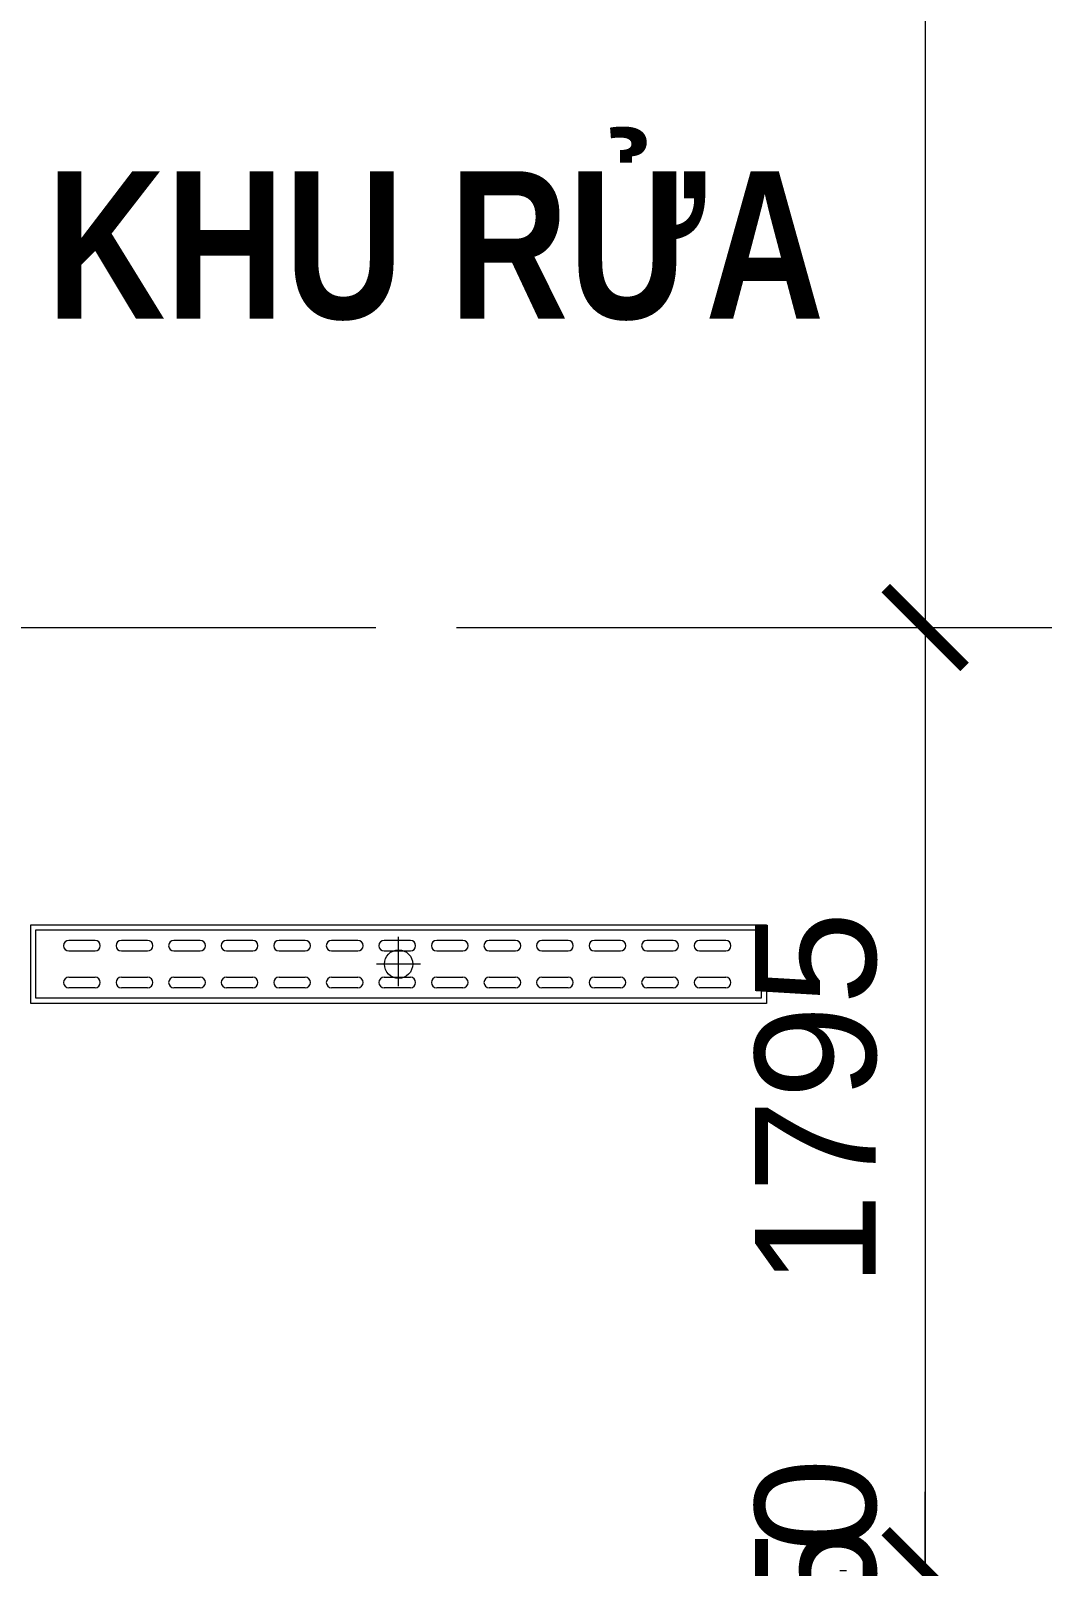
# Model space of a CAD drawing. Header units: millimetres. Extents: x 886808 to 1650903, y -1008069 to 230892.
# Drawn here: x 942379 to 944304, y -365685 to -362764 of the extents above; entities that cross this region are included whole.
import ezdxf

# ---------------------------------------------------------------- set-up
doc = ezdxf.new("R2010")
doc.units = ezdxf.units.MM
doc.linetypes.add('CENTER', pattern=[2, 1.25, -0.25, 0.25, -0.25])
doc.layers.get('0').update_dxf_attribs({"lineweight": 0})
for name, color, linetype, lineweight in [('8l NET TO', 8, 'Continuous', 9), ('A_Dim', 8, 'Continuous', 5), ('HACTH', 8, 'Continuous', 0), ('hatch', 250, 'Continuous', 0), ('I-FURN', 252, 'Continuous', 5), ('net vl', 33, 'Continuous', 5)]:
    doc.layers.add(name, color=color, linetype=linetype, lineweight=lineweight)
doc.styles.add('Roof Fl type B$0$GHICHUTHUONG', font='arial.ttf', dxfattribs={"width": 0.8})
doc.styles.add('TIÊU ĐỀ', font='arial.ttf', dxfattribs={"height": 230})
doc.dimstyles.new('1-100', dxfattribs={"dimtxt": 230, "dimasz": 150, "dimexe": 150, "dimexo": 300, "dimgap": 90, "dimtad": 1, "dimdec": 0, "dimrnd": 5, "dimzin": 0, "dimtxsty": 'TIÊU ĐỀ', "dimblk": 'ARCHTICK', "dimcen": 100, "dimdle": 120, "dimclrd": 256, "dimclre": 256, "dimclrt": 2, "dimadec": 0, "dimazin": 0, "dimtfac": 1, "dimtdec": 0, "dimtix": 1, "dimtmove": 1, "dimatfit": 3, "dimldrblk": 'OPEN30', "dimfxl": 900, "dimtolj": 1, "dimtzin": 0, "dimlwd": 13, "dimlwe": 13, "dimarcsym": 1})

# ---------------------------------------------------------------- blocks, each defined once
blk = doc.blocks.new('TRUC KHU BEP')
at = {"layer": '8l NET TO', "color": 251, "linetype": 'CENTER', "ltscale": 1000, "true_color": 0x636466, "transparency": 33554636}
blk.add_line((-5729.4, 15600), (13215, 15600), dxfattribs=at)
blk = doc.blocks.new('BO TRI BEP')
at = {"layer": 'net vl', "ltscale": 300, "transparency": 33554636, "insert": (8160.4, 16325.7), "char_height": 280.709, "width": 3816.38, "attachment_point": 5, "style": 'Roof Fl type B$0$GHICHUTHUONG'}
blk.add_mtext('{\\fArial|b1|i0|c0|p34;KHU RỬA}', dxfattribs=at)
blk = doc.blocks.new('A$C26DD556D')
at = {"layer": 'hatch', "transparency": 33554636}
for p, q in [((9269.8, 5721.2, 0), (10669.8, 5721.2, 0)), ((9269.8, 5571.2, 0), (9269.8, 5721.2, 0)), ((9279.8, 5711.2, 0), (10659.8, 5711.2, 0)), ((9279.8, 5581.2, 0), (9279.8, 5711.2, 0)), ((9969.8, 5604.5, 0), (9969.8, 5698, 0)), ((10659.8, 5711.2, 0), (10659.8, 5581.2, 0)), ((10669.8, 5721.2, 0), (10669.8, 5571.2, 0)), ((9392.3, 5691.2, 0), (9342.3, 5691.2, 0)), ((9342.3, 5671.2, 0), (9392.3, 5671.2, 0)), ((9492.3, 5691.2, 0), (9442.3, 5691.2, 0)), ((9442.3, 5671.2, 0), (9492.3, 5671.2, 0)), ((9592.3, 5691.2, 0), (9542.3, 5691.2, 0)), ((9542.3, 5671.2, 0), (9592.3, 5671.2, 0)), ((9692.3, 5691.2, 0), (9642.3, 5691.2, 0)), ((9642.3, 5671.2, 0), (9692.3, 5671.2, 0)), ((9792.3, 5691.2, 0), (9742.3, 5691.2, 0)), ((9742.3, 5671.2, 0), (9792.3, 5671.2, 0)), ((9892.3, 5691.2, 0), (9842.3, 5691.2, 0)), ((9842.3, 5671.2, 0), (9892.3, 5671.2, 0)), ((9992.3, 5691.2, 0), (9942.3, 5691.2, 0)), ((9942.3, 5671.2, 0), (9992.3, 5671.2, 0)), ((10092.3, 5691.2, 0), (10042.3, 5691.2, 0)), ((10042.3, 5671.2, 0), (10092.3, 5671.2, 0)), ((10192.3, 5691.2, 0), (10142.3, 5691.2, 0)), ((10142.3, 5671.2, 0), (10192.3, 5671.2, 0)), ((10292.3, 5691.2, 0), (10242.3, 5691.2, 0)), ((10242.3, 5671.2, 0), (10292.3, 5671.2, 0)), ((10392.3, 5691.2, 0), (10342.3, 5691.2, 0)), ((10342.3, 5671.2, 0), (10392.3, 5671.2, 0)), ((10492.3, 5691.2, 0), (10442.3, 5691.2, 0)), ((10442.3, 5671.2, 0), (10492.3, 5671.2, 0)), ((10592.3, 5691.2, 0), (10542.3, 5691.2, 0)), ((10542.3, 5671.2, 0), (10592.3, 5671.2, 0)), ((10011.5, 5646.2, 0), (9928.1, 5646.2, 0)), ((9342.3, 5621.2, 0), (9392.3, 5621.2, 0)), ((9442.3, 5621.2, 0), (9492.3, 5621.2, 0)), ((9542.3, 5621.2, 0), (9592.3, 5621.2, 0)), ((9642.3, 5621.2, 0), (9692.3, 5621.2, 0)), ((9742.3, 5621.2, 0), (9792.3, 5621.2, 0)), ((9842.3, 5621.2, 0), (9892.3, 5621.2, 0)), ((9942.3, 5621.2, 0), (9992.3, 5621.2, 0)), ((10042.3, 5621.2, 0), (10092.3, 5621.2, 0)), ((10142.3, 5621.2, 0), (10192.3, 5621.2, 0)), ((10242.3, 5621.2, 0), (10292.3, 5621.2, 0)), ((10342.3, 5621.2, 0), (10392.3, 5621.2, 0)), ((10442.3, 5621.2, 0), (10492.3, 5621.2, 0)), ((10542.3, 5621.2, 0), (10592.3, 5621.2, 0)), ((10659.8, 5581.2, 0), (9279.8, 5581.2, 0)), ((9392.3, 5601.2, 0), (9342.3, 5601.2, 0)), ((9492.3, 5601.2, 0), (9442.3, 5601.2, 0)), ((9592.3, 5601.2, 0), (9542.3, 5601.2, 0)), ((9692.3, 5601.2, 0), (9642.3, 5601.2, 0)), ((9792.3, 5601.2, 0), (9742.3, 5601.2, 0)), ((9892.3, 5601.2, 0), (9842.3, 5601.2, 0)), ((9992.3, 5601.2, 0), (9942.3, 5601.2, 0)), ((10092.3, 5601.2, 0), (10042.3, 5601.2, 0)), ((10192.3, 5601.2, 0), (10142.3, 5601.2, 0)), ((10292.3, 5601.2, 0), (10242.3, 5601.2, 0)), ((10392.3, 5601.2, 0), (10342.3, 5601.2, 0)), ((10492.3, 5601.2, 0), (10442.3, 5601.2, 0)), ((10592.3, 5601.2, 0), (10542.3, 5601.2, 0)), ((10669.8, 5571.2, 0), (9269.8, 5571.2, 0))]:
    blk.add_line(p, q, dxfattribs=at)
blk.add_circle((9969.8, 5646.2, 0), 27, dxfattribs=at)
for centre, start, end in [((9342.3, 5681.2, 0), 90, 270), ((9392.3, 5681.2, 0), 270, 90), ((9442.3, 5681.2, 0), 90, 270), ((9492.3, 5681.2, 0), 270, 90), ((9542.3, 5681.2, 0), 90, 270), ((9592.3, 5681.2, 0), 270, 90), ((9642.3, 5681.2, 0), 90, 270), ((9692.3, 5681.2, 0), 270, 90), ((9742.3, 5681.2, 0), 90, 270), ((9792.3, 5681.2, 0), 270, 90), ((9842.3, 5681.2, 0), 90, 270), ((9892.3, 5681.2, 0), 270, 90), ((9942.3, 5681.2, 0), 90, 270), ((9992.3, 5681.2, 0), 270, 90), ((10042.3, 5681.2, 0), 90, 270), ((10092.3, 5681.2, 0), 270, 90), ((10142.3, 5681.2, 0), 90, 270), ((10192.3, 5681.2, 0), 270, 90), ((10242.3, 5681.2, 0), 90, 270), ((10292.3, 5681.2, 0), 270, 90), ((10342.3, 5681.2, 0), 90, 270), ((10392.3, 5681.2, 0), 270, 90), ((10442.3, 5681.2, 0), 90, 270), ((10492.3, 5681.2, 0), 270, 90), ((10542.3, 5681.2, 0), 90, 270), ((10592.3, 5681.2, 0), 270, 90), ((9342.3, 5611.2, 0), 90, 270), ((9392.3, 5611.2, 0), 270, 90), ((9442.3, 5611.2, 0), 90, 270), ((9492.3, 5611.2, 0), 270, 90), ((9542.3, 5611.2, 0), 90, 270), ((9592.3, 5611.2, 0), 270, 90), ((9642.3, 5611.2, 0), 90, 270), ((9692.3, 5611.2, 0), 270, 90), ((9742.3, 5611.2, 0), 90, 270), ((9792.3, 5611.2, 0), 270, 90), ((9842.3, 5611.2, 0), 90, 270), ((9892.3, 5611.2, 0), 270, 90), ((9942.3, 5611.2, 0), 90, 270), ((9992.3, 5611.2, 0), 270, 90), ((10042.3, 5611.2, 0), 90, 270), ((10092.3, 5611.2, 0), 270, 90), ((10142.3, 5611.2, 0), 90, 270), ((10192.3, 5611.2, 0), 270, 90), ((10242.3, 5611.2, 0), 90, 270), ((10292.3, 5611.2, 0), 270, 90), ((10342.3, 5611.2, 0), 90, 270), ((10392.3, 5611.2, 0), 270, 90), ((10442.3, 5611.2, 0), 90, 270), ((10492.3, 5611.2, 0), 270, 90), ((10542.3, 5611.2, 0), 90, 270), ((10592.3, 5611.2, 0), 270, 90)]:
    blk.add_arc(centre, 10, start, end, dxfattribs=at)
blk = doc.blocks.new('_ArchTick')
at = {"color": 0, "linetype": 'ByBlock', "const_width": 0.15}
blk.add_lwpolyline([(-0.5, -0.5), (0.5, 0.5)], dxfattribs=at)
blk = doc.blocks.new('*D1108')
at = {"layer": 'A_Dim', "lineweight": 13, "transparency": 16777216}
for p, q in [((944081, -360106.1), (944081, -364019.2)), ((944619, -360226.1), (943931, -360226.1)), ((943918.5, -363899.2), (943931, -363899.2))]:
    blk.add_line(p, q, dxfattribs=at)
at = {"layer": 'Defpoints', "color": 0, "transparency": 16777216}
for p in [(944919, -360226.1), (944081, -363899.2), (944218.5, -363899.2)]:
    blk.add_point(p, dxfattribs=at)
at = {"layer": 'A_Dim', "lineweight": 13, "transparency": 16777216, "xscale": 150, "yscale": 150, "zscale": 150}
for p, rotation in [((944081, -360226.1), 90), ((944081, -363899.2), 270)]:
    blk.add_blockref('_ArchTick', p, dxfattribs=dict(at, rotation=rotation))
at = {"layer": 'A_Dim', "color": 2, "transparency": 16777216, "insert": (943873.5, -362062.6), "char_height": 230, "attachment_point": 5, "rotation": 90, "style": 'TIÊU ĐỀ'}
blk.add_mtext('\\A1;3675', dxfattribs=at)
blk = doc.blocks.new('_Open30')
at = {"color": 0, "linetype": 'ByBlock', "lineweight": -2}
for p, q in [((-1, 0.268), (0, 0)), ((0, 0), (-1, -0.268)), ((0, 0), (-1, 0))]:
    blk.add_line(p, q, dxfattribs=at)
blk = doc.blocks.new('*D1109')
at = {"layer": 'A_Dim', "lineweight": 13, "transparency": 16777216}
for p, q in [((944081, -363779.2), (944081, -365812.9)), ((943918.5, -363899.2), (943931, -363899.2)), ((943918.5, -365692.9), (943931, -365692.9))]:
    blk.add_line(p, q, dxfattribs=at)
at = {"layer": 'Defpoints', "color": 0, "transparency": 16777216}
for p in [(944218.5, -363899.2), (944081, -365692.9), (944218.5, -365692.9)]:
    blk.add_point(p, dxfattribs=at)
at = {"layer": 'A_Dim', "lineweight": 13, "transparency": 16777216, "xscale": 150, "yscale": 150, "zscale": 150}
for p, rotation in [((944081, -363899.2), 90), ((944081, -365692.9), 270)]:
    blk.add_blockref('_ArchTick', p, dxfattribs=dict(at, rotation=rotation))
at = {"layer": 'A_Dim', "color": 2, "transparency": 16777216, "insert": (943873.6, -364796), "char_height": 230, "attachment_point": 5, "rotation": 90, "style": 'TIÊU ĐỀ'}
blk.add_mtext('\\A1;1795', dxfattribs=at)
blk = doc.blocks.new('*D1110')
at = {"layer": 'A_Dim', "lineweight": 13, "transparency": 16777216}
for p, q in [((944081, -365692.9), (944081, -365542.9)), ((943918.5, -365692.9), (943931, -365692.9)), ((944081, -365692.9), (944081, -365801.3)), ((943969.5, -365801.3), (943931, -365801.3)), ((944081, -365801.3), (944081, -365951.3))]:
    blk.add_line(p, q, dxfattribs=at)
at = {"layer": 'Defpoints', "color": 0, "transparency": 16777216}
for p in [(944218.5, -365692.9), (944081, -365801.3), (944269.5, -365801.3)]:
    blk.add_point(p, dxfattribs=at)
at = {"layer": 'A_Dim', "lineweight": 13, "transparency": 16777216, "xscale": 150, "yscale": 150, "zscale": 150}
for p, rotation in [((944081, -365692.9), 270), ((944081, -365801.3), 90)]:
    blk.add_blockref('_ArchTick', p, dxfattribs=dict(at, rotation=rotation))
at = {"layer": 'A_Dim', "color": 2, "transparency": 16777216, "insert": (943873.6, -365747.1), "char_height": 230, "attachment_point": 5, "rotation": 90, "style": 'TIÊU ĐỀ'}
blk.add_mtext('\\A1;110', dxfattribs=at)
blk = doc.blocks.new('*D1111')
at = {"layer": 'A_Dim', "lineweight": 13, "transparency": 16777216}
for p, q in [((944081, -365801.3), (944081, -365651.3)), ((943969.5, -365801.3), (943931, -365801.3)), ((944081, -365801.3), (944081, -365947.1)), ((944768.6, -365947.1), (943931, -365947.1)), ((944081, -365947.1), (944081, -366097.1))]:
    blk.add_line(p, q, dxfattribs=at)
at = {"layer": 'Defpoints', "color": 0, "transparency": 16777216}
for p in [(944269.5, -365801.3), (944081, -365947.1), (945068.6, -365947.1)]:
    blk.add_point(p, dxfattribs=at)
at = {"layer": 'A_Dim', "lineweight": 13, "transparency": 16777216, "xscale": 150, "yscale": 150, "zscale": 150}
for p, rotation in [((944081, -365801.3), 270), ((944081, -365947.1), 90)]:
    blk.add_blockref('_ArchTick', p, dxfattribs=dict(at, rotation=rotation))
at = {"layer": 'A_Dim', "color": 2, "transparency": 16777216, "insert": (943873.6, -365874.2), "char_height": 230, "attachment_point": 5, "rotation": 90, "style": 'TIÊU ĐỀ'}
blk.add_mtext('\\A1;145', dxfattribs=at)
blk = doc.blocks.new('*D1135')
at = {"layer": 'A_Dim', "lineweight": 13, "transparency": 16777216}
for p, q in [((939258.1, -362176.5), (939258.1, -370420)), ((945038.6, -370270), (939138.1, -370270)), ((944918.6, -370384), (944918.6, -370420))]:
    blk.add_line(p, q, dxfattribs=at)
at = {"layer": 'Defpoints', "color": 0, "transparency": 16777216}
for p in [(939258.1, -361876.5), (944918.6, -370084), (939258.1, -370270)]:
    blk.add_point(p, dxfattribs=at)
at = {"layer": 'A_Dim', "lineweight": 13, "transparency": 16777216, "xscale": 150, "yscale": 150, "zscale": 150, "rotation": 180}
blk.add_blockref('_ArchTick', (939258.1, -370270), dxfattribs=at)
at = {"layer": 'A_Dim', "lineweight": 13, "transparency": 16777216, "xscale": 150, "yscale": 150, "zscale": 150}
blk.add_blockref('_ArchTick', (944918.6, -370270), dxfattribs=at)
at = {"layer": 'A_Dim', "color": 2, "transparency": 16777216, "insert": (942088.3, -370062.6), "char_height": 230, "attachment_point": 5, "style": 'TIÊU ĐỀ'}
blk.add_mtext('\\A1;5660', dxfattribs=at)

msp = doc.modelspace()

# ---------------------------------------------------------------- linework, layer by layer
at = {"layer": '8l NET TO', "color": 251, "linetype": 'CENTER', "ltscale": 1000, "true_color": 0x636466, "transparency": 33554636}
msp.add_line((941785.5, -363899.2), (971474.1, -363899.2), dxfattribs=at)

# ---------------------------------------------------------------- block references
at = {"transparency": 33554636}
msp.add_blockref('TRUC KHU BEP', (934918.6, -379499.2), dxfattribs=at)
at = {"layer": 'HACTH', "color": 252, "lineweight": -2, "true_color": 0x939598, "transparency": 33554636}
msp.add_blockref('BO TRI BEP', (934988.6, -379499.2), dxfattribs=at)
at = {"layer": 'I-FURN', "transparency": 33554636}
msp.add_blockref('A$C26DD556D', (933109.1, -370185.5), dxfattribs=at)

# ---------------------------------------------------------------- dimensions: what is measured, and where the dimension line sits
at = {"layer": 'A_Dim'}
for base, p1, p2, picture, middle in [((944081, -363899.2), (944919, -360226.1), (944218.5, -363899.2), '*D1108', (943873.5, -362062.6)), ((944081, -365692.9), (944218.5, -363899.2), (944218.5, -365692.9), '*D1109', (943873.6, -364796)), ((944081, -365801.3), (944218.5, -365692.9), (944269.5, -365801.3), '*D1110', (943873.6, -365747.1)), ((944081, -365947.1), (944269.5, -365801.3), (945068.6, -365947.1), '*D1111', (943873.6, -365874.2))]:
    dim = msp.add_linear_dim(base=base, p1=p1, p2=p2, angle=90, dimstyle='1-100', dxfattribs=at)
    dim.commit()
    dim.dimension.update_dxf_attribs({"geometry": picture, "text_midpoint": middle})
dim = msp.add_linear_dim(base=(939258.0939, -370270), p1=(944918.5826, -370084), p2=(939258.0939, -361876.4822), dimstyle='1-100', dxfattribs=at)
dim.commit()
dim.dimension.update_dxf_attribs({"geometry": '*D1135', "text_midpoint": (942088.3382, -370062.5682)})

doc.saveas('drawing.dxf')
